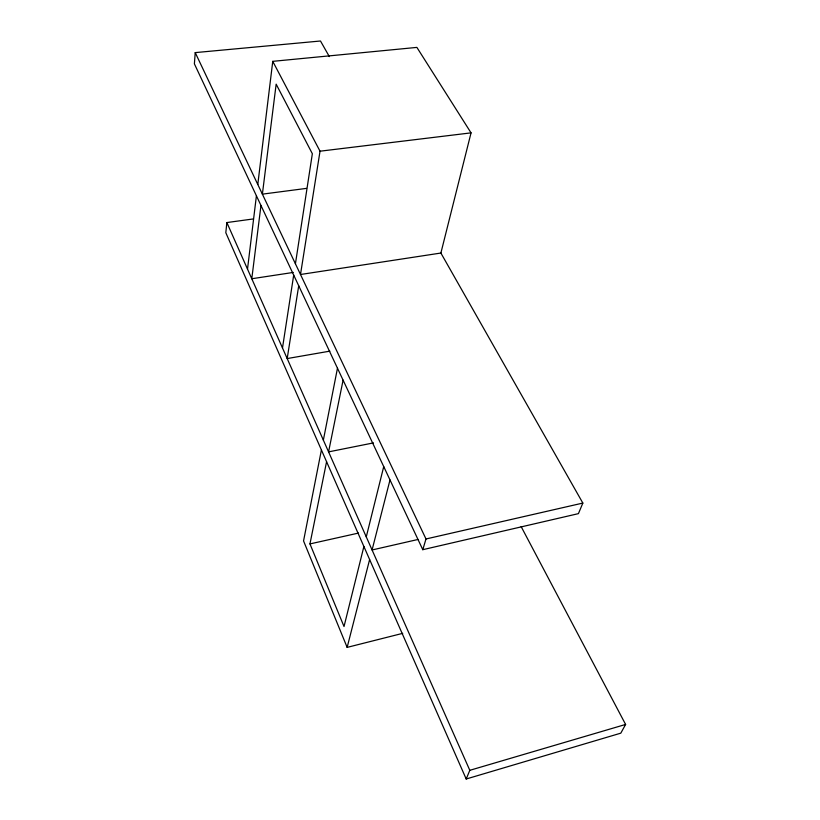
<?xml version="1.0" encoding="UTF-8"?>
<svg xmlns="http://www.w3.org/2000/svg" width="820" height="820" viewBox="0 0 820 820"><rect width="100%" height="100%" fill="white"/><g stroke="black" fill="none" stroke-linecap="round" stroke-linejoin="round"><path stroke-width="1.23" d="M329.332 56.59L320.487 41L195.221 52.613L194.391 63.857L422.792 549.687L578.428 513.638L582.846 503.07L440.606 252.55M253.318 218.94L226.863 222.558L225.808 232.706L466.201 779L620.801 733.162L625.609 724.449L521.141 526.594M247.507 269.103L256.414 195.796M257.787 184.479L272.752 61.346L416.888 47.396L471.049 132.861L440.883 253.042L300.499 274.495L320.026 151.198L272.752 61.346M260.965 205.471L251.781 278.749L293.263 272.435M282.49 347.967L293.693 275.089M295.425 263.794L312.348 153.74L276.156 84.163L262.379 194.145L306.557 188.374M298.716 285.77L287.184 358.565L329.855 351.144M321.409 449.975L303.554 540.933L347.147 647.38L402.743 633.337M323.357 440.104L337.471 368.211M363.885 546.499L344.021 626.531L309.96 543.916L326.585 461.721M343.088 380.142L328.574 451.881L373.489 442.892M366.273 536.885L383.729 466.59M347.147 647.38L369.625 559.547M390.002 479.936L372.075 549.974L418.015 539.468M422.792 549.687L425.99 538.976L195.221 52.613M466.201 779L469.809 770.318L226.863 222.558M469.809 770.318L625.609 724.449M425.99 538.976L582.846 503.07M309.96 543.916L358.514 533.072M320.026 151.198L471.049 132.861"/></g></svg>
